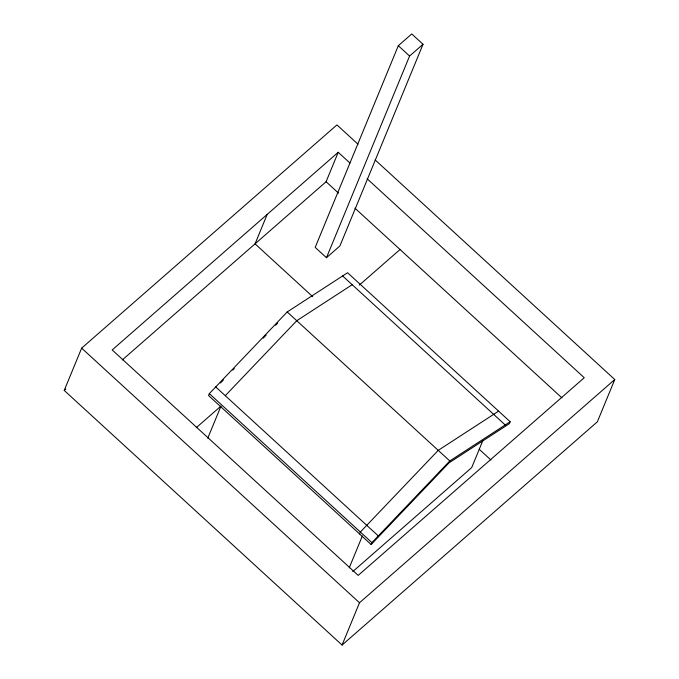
<?xml version="1.0" encoding="UTF-8"?>
<svg xmlns="http://www.w3.org/2000/svg" width="679" height="679" viewBox="0 0 679 679"><rect width="100%" height="100%" fill="white"/><g stroke="black" fill="none" stroke-linecap="round" stroke-linejoin="round"><path stroke-width="1.02" d="M375.181 159.955L614.775 379.527L597.35 421.812L342.063 645.05L64.225 390.433L81.65 348.149L336.937 124.911L358.011 144.22M267.203 214.386L255.058 243.846L312.663 296.63M209.336 393.625L208.546 395.534L371.133 544.533L449.006 462.866L509.377 423.645L510.167 421.735L347.58 272.737L287.209 311.958L209.336 393.625L371.922 542.623L371.133 544.533M207.74 438.252L220.904 406.305M122.305 359.938L326.09 181.734L338.227 152.283L349.94 163.019M398.318 45.705L315.192 247.385L326.463 257.714L339.899 245.959L423.034 44.279L411.754 33.95L398.318 45.705L409.59 56.034L326.463 257.714M359.573 533.94L360.362 532.03L438.227 450.364L498.607 411.143M349.21 567.89L362.374 535.952M342.063 645.05L359.497 602.765L614.775 379.527M482.888 440.467L471.718 467.568L352.8 571.557M220.548 382.956L223.399 379.96M232.821 370.089L234.263 368.57M263.24 338.184L266.134 335.146M275.555 325.266L277.728 322.992M225.284 395.687L296.757 320.717L352.18 284.713M371.922 542.623L449.795 460.956L510.167 421.735M409.59 56.034L423.034 44.279M64.225 390.433L65.821 389.033M338.227 152.283L112.188 349.948L358.198 575.393L584.246 377.728L367.127 178.764M196.248 427.702L220.896 406.152M359.335 285.095L400.033 249.507M326.09 181.734L338.541 193.15M354.888 208.13L561.932 397.869M342.623 275.954L505.21 424.952M479.179 449.226L490.909 459.98M287.209 311.958L449.795 460.956M215.727 386.928L378.313 535.926M81.65 348.149L359.497 602.765"/></g></svg>
